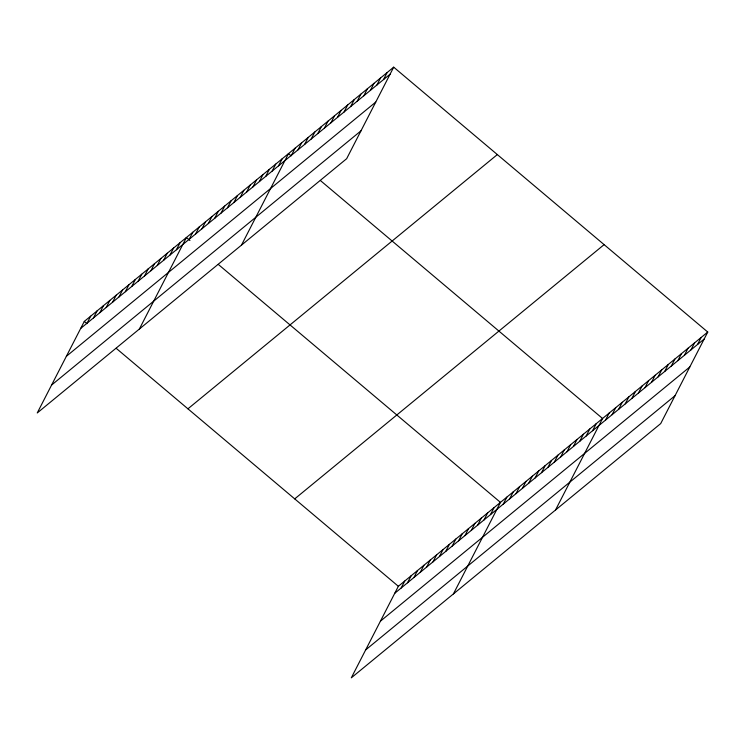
<?xml version="1.0" encoding="UTF-8"?>
<svg xmlns="http://www.w3.org/2000/svg" width="745" height="745" viewBox="0 0 745 745"><rect width="100%" height="100%" fill="white"/><g stroke="black" fill="none" stroke-linecap="round" stroke-linejoin="round"><path stroke-width="1.12" d="M393.695 67.171L84.297 321.412L37.25 412.954L346.649 158.713L393.695 67.171L707.75 332.047L660.703 423.588L351.305 677.829L398.351 586.287L707.75 332.047M87.081 323.172L90.676 316.169M93.46 317.929L97.055 310.926M99.839 312.686L103.443 305.683M106.228 307.434L109.822 300.44M112.607 302.191L116.201 295.197M118.986 296.948L122.58 289.954M125.365 291.705L128.969 284.702M131.753 286.462L135.348 279.459M138.132 281.219L141.727 274.216M144.511 275.976L148.106 268.973M150.89 270.733L154.494 263.73M157.279 265.49L160.873 258.487M163.658 260.247L167.252 253.244M170.037 255.004L173.632 248.001M176.416 249.761L180.02 242.758M139.352 329.057L186.399 237.515L189.938 240.505M189.183 239.266L192.778 232.272M195.562 234.023L199.157 227.029M201.942 228.78L205.546 221.786M208.33 223.537L211.925 216.534M214.709 218.294L218.304 211.291M221.088 213.051L224.683 206.048M227.467 207.808L231.071 200.805M233.856 202.566L237.45 195.562M240.235 197.323L243.829 190.32M246.614 192.08L250.208 185.077M252.993 186.837L256.597 179.834M259.381 181.594L262.976 174.591M265.76 176.351L269.355 169.348M272.139 171.099L275.734 164.105M278.518 165.856L282.122 158.862M241.454 245.161L288.501 153.619L291.155 155.854M291.481 155.211L295.076 148.208M298.056 149.81L301.651 142.807M304.63 144.409L308.225 137.406M311.205 139.008L314.8 132.005M317.78 133.606L321.374 126.603M324.354 128.205L327.949 121.202M330.929 122.795L334.524 115.801M337.504 117.393L341.098 110.39M344.078 111.992L347.673 104.989M350.653 106.591L354.248 99.588M357.228 101.19L360.822 94.187M363.802 95.788L367.397 88.785M370.377 90.387L373.971 83.384M376.951 84.977L380.546 77.983M383.526 79.575L387.121 72.582M401.136 588.038L404.731 581.044M407.515 582.795L411.11 575.792M413.894 577.552L417.498 570.549M420.273 572.309L423.877 565.306M426.662 567.066L430.256 560.063M433.041 561.823L436.635 554.82M439.42 556.58L443.024 549.577M445.799 551.337L449.403 544.334M452.187 546.094L455.782 539.091M458.566 540.851L462.161 533.848M464.945 535.608L468.549 528.605M471.324 530.356L474.928 523.363M477.713 525.113L481.307 518.12M484.092 519.87L487.686 512.877M490.471 514.627L494.075 507.624M453.407 593.923L500.454 502.381L218.285 264.41M503.238 504.142L506.833 497.139M509.617 498.899L513.212 491.896M515.996 493.656L519.6 486.653M522.375 488.413L525.979 481.41M528.764 483.17L532.358 476.167M535.143 477.927L538.737 470.924M541.522 472.684L545.126 465.681M547.901 467.441L551.505 460.438M554.289 462.189L557.884 455.195M560.668 456.946L564.263 449.952M567.047 451.703L570.651 444.709M573.427 446.46L577.03 439.457M579.815 441.217L583.409 434.214M586.194 435.974L589.789 428.971M592.573 430.731L596.177 423.728M555.509 510.027L602.556 418.485L320.387 180.513M605.527 420.087L609.131 413.084M612.101 414.686L615.705 407.683M618.676 409.284L622.28 402.281M625.251 403.874L628.855 396.88M631.825 398.473L635.429 391.479M638.409 393.071L642.004 386.068M644.984 387.67L648.578 380.667M651.558 382.269L655.153 375.266M658.133 376.868L661.728 369.865M664.708 371.466L668.302 364.463M671.282 366.056L674.877 359.062M677.857 360.654L681.452 353.661M684.432 355.253L688.026 348.25M691.006 349.852L694.601 342.849M697.581 344.451L701.175 337.448M80.702 328.415L390.101 74.174M66.361 356.315L375.759 102.074M51.591 385.053L360.99 130.822M187.936 408.819L497.334 154.578M294.713 498.88L604.111 244.639M394.748 593.281L704.155 339.049M380.416 621.181L689.814 366.95M365.637 649.929L675.044 395.688M84.297 321.412L86.951 323.656M116.183 348.306L398.351 586.287"/></g></svg>
